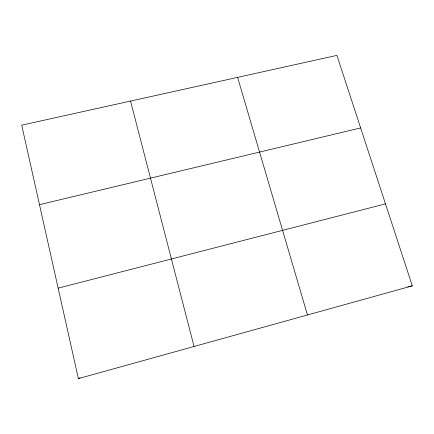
<?xml version="1.0" encoding="UTF-8"?>
<svg xmlns="http://www.w3.org/2000/svg" width="434" height="434" viewBox="0 0 434 434"><rect width="100%" height="100%" fill="white"/><g stroke="black" fill="none" stroke-linecap="round" stroke-linejoin="round"><path stroke-width="0.65" d="M78.38 378.611L412.3 285.854L336.914 55.389L21.7 125.16L78.38 378.611L80.024 377.824M58.145 288.138L385.479 203.861M39.478 204.664L360.643 127.938M407.727 286.814L412.3 285.854M237.604 77.371L307.462 314.976M130.542 101.068L194.063 346.473"/></g></svg>
